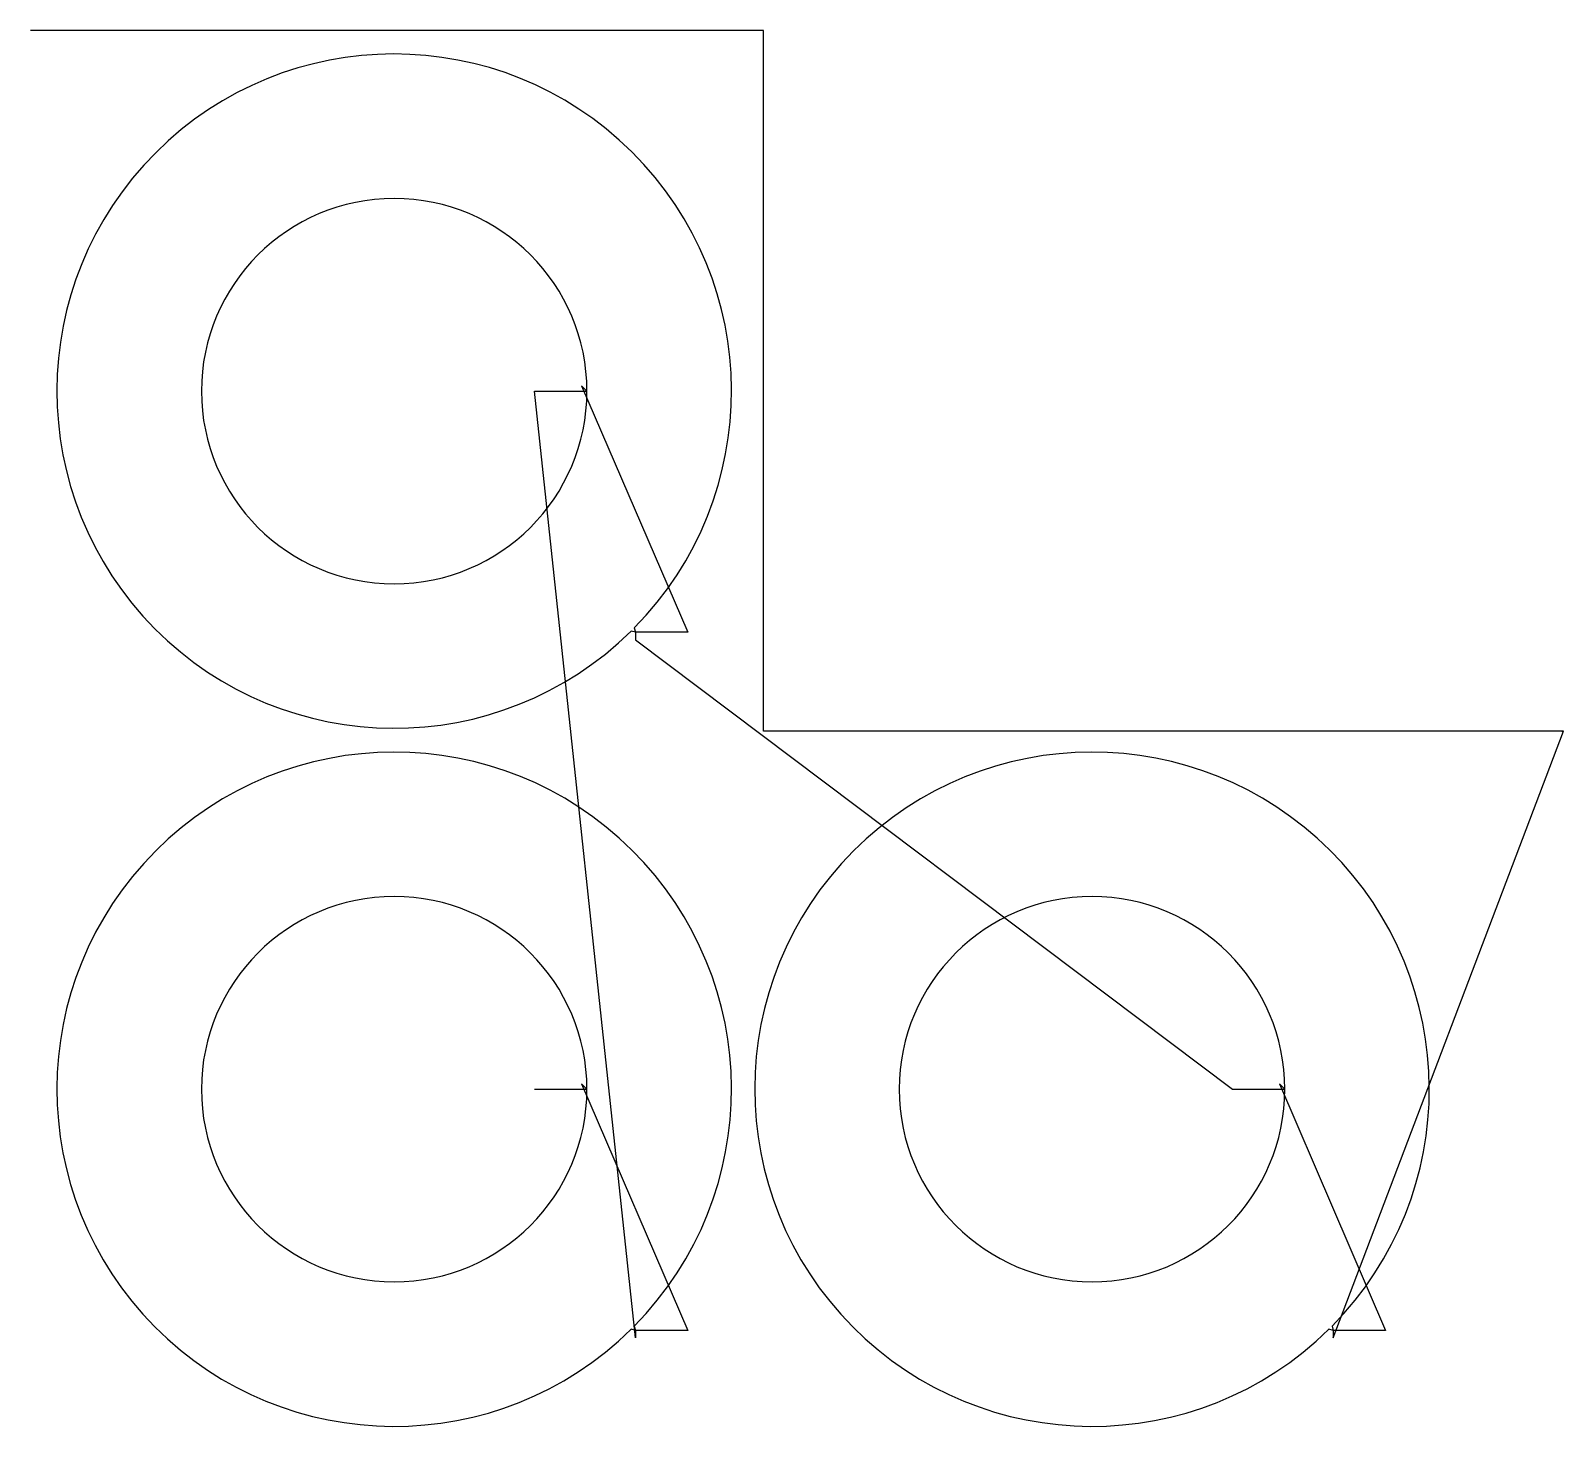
# Model space of a CAD drawing. Header units: metres. Extents: x 960 to 1986, y 18 to 953.
import ezdxf

# ---------------------------------------------------------------- set-up
doc = ezdxf.new("R2010")
doc.units = ezdxf.units.M

msp = doc.modelspace()

# ---------------------------------------------------------------- linework, layer by layer
at = {"layer": 'TOOL_0'}
for p, q in [((960.886, 952.511), (959.886, 952.511)), ((1450.448, 952.511), (960.886, 952.511)), ((1450.448, 483.343), (1450.448, 952.511)), ((1364.651, 77.207), (1297.187, 711.125)), ((1297.187, 711.125), (1332.187, 711.125)), ((1332.187, 711.125), (1328.651, 714.661)), ((1328.651, 714.661), (1399.65, 549.66)), ((1364.65, 549.66), (1361.751, 550.438)), ((1363.871, 552.559), (1364.65, 549.661)), ((1364.65, 549.661), (1364.65, 544.661)), ((1399.65, 549.66), (1364.65, 549.66)), ((1364.65, 544.661), (1764.23, 243.674)), ((1984.686, 483.343), (1450.448, 483.343)), ((1831.693, 77.21), (1985.687, 483.343)), ((1985.687, 483.343), (1984.686, 483.343)), ((1985.687, 483.343), (1984.687, 483.343)), ((1984.687, 483.343), (1985.687, 483.343)), ((1332.188, 243.671), (1328.652, 247.207)), ((1328.652, 247.207), (1399.651, 82.206)), ((1799.23, 243.674), (1795.694, 247.21)), ((1795.694, 247.21), (1866.693, 82.209)), ((1297.188, 243.671), (1332.188, 243.671)), ((1764.23, 243.674), (1799.23, 243.674)), ((1364.651, 82.206), (1361.752, 82.984)), ((1363.872, 85.105), (1364.651, 82.207)), ((1364.651, 82.207), (1364.651, 77.207)), ((1399.651, 82.206), (1364.651, 82.206)), ((1831.693, 82.209), (1828.794, 82.987)), ((1830.914, 85.108), (1831.693, 82.21)), ((1831.693, 82.21), (1831.693, 77.21)), ((1866.693, 82.209), (1831.693, 82.209))]:
    msp.add_line(p, q, dxfattribs=at)
for centre, radius, start, end in [((1203.187, 711.126), 225.75, 315.379931, 134.999821), ((1203.187, 711.125), 225.75, 134.999641, 314.618992), ((1203.187, 711.125), 129, 0, 180), ((1203.187, 711.125), 129, 180, 0), ((1203.188, 243.672), 225.75, 315.379931, 134.999821), ((1670.23, 243.675), 225.75, 315.379931, 134.999821), ((1203.188, 243.671), 225.75, 134.999641, 314.618992), ((1670.23, 243.674), 225.75, 134.999641, 314.618992), ((1203.188, 243.671), 129, 0, 180), ((1670.23, 243.674), 129, 0, 180), ((1203.188, 243.671), 129, 180, 0), ((1670.23, 243.674), 129, 180, 0)]:
    msp.add_arc(centre, radius, start, end, dxfattribs=at)

doc.saveas('drawing.dxf')
